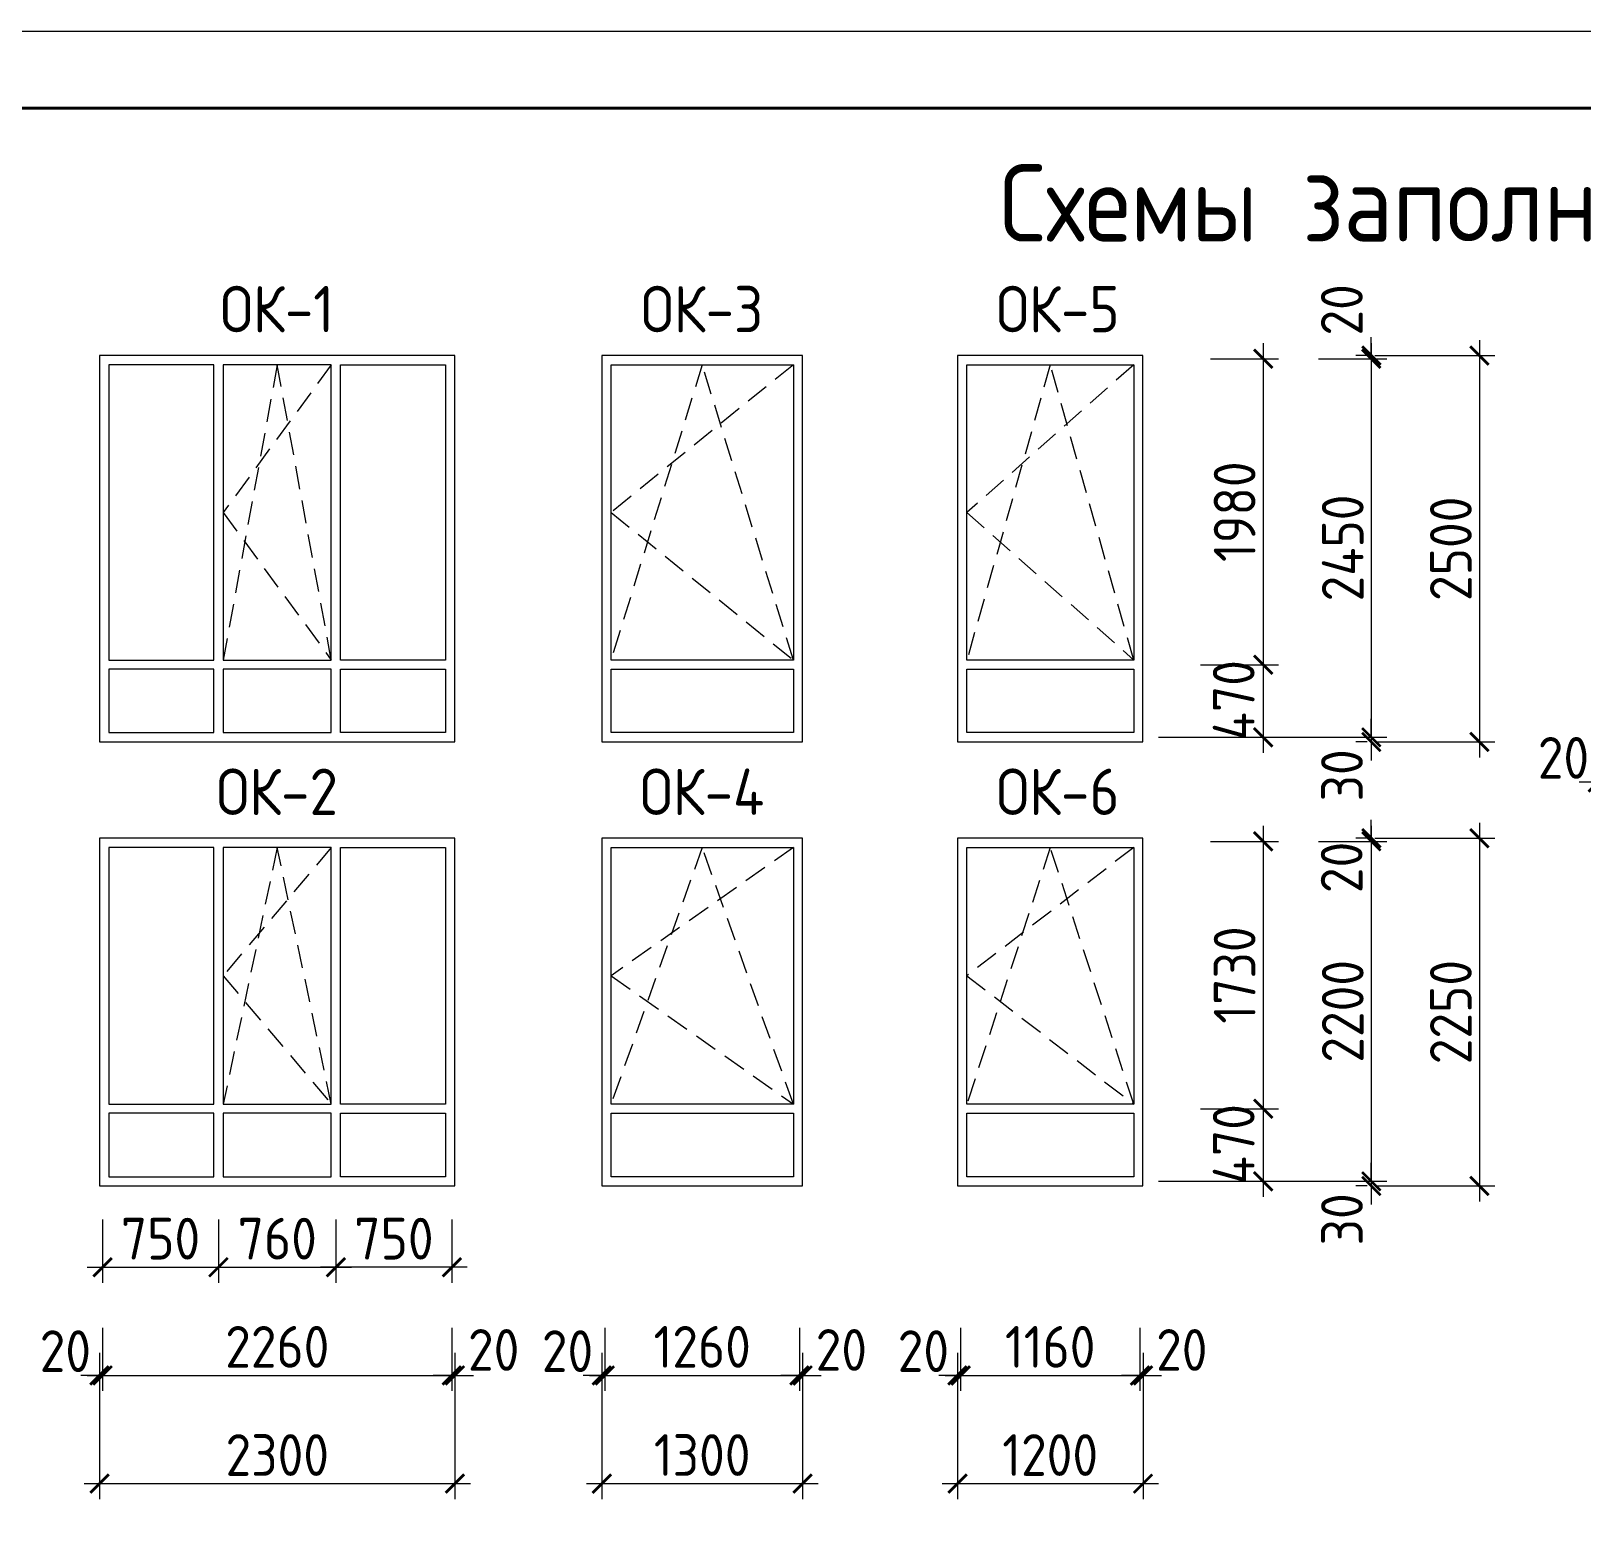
# Model space of a CAD drawing. Header units: millimetres. Extents: x 854812 to 1164625, y 589925 to 823301.
# Drawn here: x 1094238 to 1104279, y 672250 to 681826 of the extents above; entities that cross this region are included whole.
import ezdxf
from ezdxf.enums import TextEntityAlignment as Align

# ---------------------------------------------------------------- set-up
doc = ezdxf.new("R2010")
doc.units = ezdxf.units.MM
doc.linetypes.add('НЕВИДИМАЯX2', pattern=[0.75, 0.5, -0.25])
doc.layers.get('Defpoints').update_dxf_attribs({"color": 40})
for name, color, linetype, lineweight in [('Text', 7, 'Continuous', 15), ('АР_Марка_двери', 13, 'Continuous', 9), ('окна', 132, 'Continuous', 18), ('размеры', 215, 'Continuous', 13), ('УКАЗАТЕЛЬ', 6, 'Continuous', 13)]:
    doc.layers.add(name, color=color, linetype=linetype, lineweight=lineweight)
doc.styles.add('GOST 2.304', font='isocpeur.ttf', dxfattribs={"width": 0.9})
doc.styles.get("Standard").update_dxf_attribs({"font": 'arial.ttf'})
doc.styles.add('Оксана', font='arial.ttf')
doc.dimstyles.new('1', dxfattribs={"dimscale": 100, "dimtxt": 2.7, "dimasz": 1.2, "dimexe": 1, "dimexo": 1, "dimgap": 0.5, "dimtad": 1, "dimdec": 0, "dimzin": 0, "dimdsep": 46, "dimtxsty": 'GOST 2.304', "dimblk": 'ARCHTICK', "dimcen": 0.09, "dimdle": 1, "dimclrd": 256, "dimclre": 256, "dimclrt": 7, "dimadec": 0, "dimazin": 0, "dimtfac": 1, "dimtdec": 0, "dimtmove": 1, "dimatfit": 3, "dimldrblk": 'ARCHTICK', "dimfxl": 100, "dimtolj": 1, "dimtzin": 0, "dimlwd": 5, "dimlwe": 5, "dimarcsym": 1})

# ---------------------------------------------------------------- blocks, each defined once
blk = doc.blocks.new('*U8')
at = {"color": 7, "linetype": 'Continuous', "lineweight": 0}
blk.add_lwpolyline([(-420, 297), (0, 297), (0, 0), (-420, 0)], close=True, dxfattribs=at)
at = {"color": 7, "linetype": 'Continuous', "lineweight": 40}
blk.add_lwpolyline([(-400, 292), (-5, 292), (-5, 5), (-400, 5)], close=True, dxfattribs=at)
at = {"color": 7, "style": 'Оксана', "flags": 8}
for tag, height, p in [('НАИМЕНОВАНИЕ_ОБЪЕКТА_СТРОИТЕЛЬСТВА', 2.71, (-64.88, 42.01)), ('НАИМЕНОВАНИЕ_ЧЕРТЕЖА', 2.86, (-88.9, 11.79))]:
    blk.add_attdef(tag, text='', height=height, dxfattribs=at).set_placement(p, align=Align.MIDDLE_CENTER)
at = {"color": 7, "linetype": 'Continuous', "lineweight": 20, "style": 'Оксана', "flags": 8}
blk.add_attdef('ИНВ.№ПОДЛ.', text='', height=2.5, rotation=90, dxfattribs=at).set_placement((-403.5, 17.5), align=Align.MIDDLE_CENTER)
for tag, height, p in [('НАИМЕНОВАНИЕ_СООРУЖЕНИЯ', 3.57, (-91.21, 26.62)), ('ОРГАНИЗАЦИЯ/ЛИЦЕНЗИЯ', 2.29, (-29.74, 11.97))]:
    blk.add_attdef(tag, text='', height=height, dxfattribs=at).set_placement(p, align=Align.MIDDLE_CENTER)
at = {"color": 7, "linetype": 'Continuous', "lineweight": 20, "flags": 8}
for tag, p in [('---------------------------------------------------', (-210, 5)), ('--------------------------------------------------', (-210, -2))]:
    blk.add_attdef(tag, text='', height=0.143, dxfattribs=at).set_placement(p, align=Align.TOP_LEFT)
at = {"layer": 'Text', "color": 7, "linetype": 'Continuous', "lineweight": 20, "style": 'GOST 2.304', "width": 0.9, "flags": 8}
blk.add_attdef('ОБОЗНАЧЕНИЕ_ДОКУМЕНТА', text='', height=4.29, dxfattribs=at).set_placement((-65.21, 54.98), align=Align.MIDDLE_CENTER)
at = {"layer": 'Text', "color": 7, "style": 'GOST 2.304', "width": 0.9, "flags": 8}
for tag, p in [('СТАДИЯ', (-47.5, 25)), ('ЛИСТ', (-32.5, 25)), ('ЛИСТОВ', (-15, 25))]:
    blk.add_attdef(tag, text='', height=2.86, dxfattribs=at).set_placement(p, align=Align.MIDDLE_CENTER)
blk = doc.blocks.new('_ArchTick')
at = {"color": 0, "linetype": 'ByBlock', "const_width": 0.15}
blk.add_lwpolyline([(-0.5, -0.5), (0.5, 0.5)], dxfattribs=at)
blk = doc.blocks.new('*D927')
at = {"layer": 'Defpoints', "color": 0, "ltscale": 0.1}
for p in [(1094701, 673535), (1096962, 673535), (1096962, 673127)]:
    blk.add_point(p, dxfattribs=at)
at = {"layer": 'размеры', "lineweight": 5, "ltscale": 0.1}
for p, q in [((1094701, 673435), (1094701, 673027)), ((1096962, 673435), (1096962, 673027)), ((1094601, 673127), (1097062, 673127))]:
    blk.add_line(p, q, dxfattribs=at)
at = {"layer": 'размеры', "lineweight": 5, "ltscale": 0.1, "xscale": 120, "yscale": 120, "zscale": 120, "rotation": 180}
blk.add_blockref('_ArchTick', (1094701, 673127), dxfattribs=at)
at = {"layer": 'размеры', "lineweight": 5, "ltscale": 0.1, "xscale": 120, "yscale": 120, "zscale": 120}
blk.add_blockref('_ArchTick', (1096962, 673127), dxfattribs=at)
at = {"layer": 'размеры', "color": 7, "ltscale": 0.1, "insert": (1095832, 673312), "char_height": 270, "attachment_point": 5, "style": 'GOST 2.304'}
blk.add_mtext('\\A1;2260', dxfattribs=at)
blk = doc.blocks.new('*D928')
at = {"layer": 'Defpoints', "color": 0, "ltscale": 0.1}
for p in [(1094681, 673341), (1096982, 673341), (1096982, 672427)]:
    blk.add_point(p, dxfattribs=at)
at = {"layer": 'размеры', "lineweight": 5, "ltscale": 0.1}
for p, q in [((1094681, 673241), (1094681, 672327)), ((1096982, 673241), (1096982, 672327)), ((1094581, 672427), (1097082, 672427))]:
    blk.add_line(p, q, dxfattribs=at)
at = {"layer": 'размеры', "lineweight": 5, "ltscale": 0.1, "xscale": 120, "yscale": 120, "zscale": 120, "rotation": 180}
blk.add_blockref('_ArchTick', (1094681, 672427), dxfattribs=at)
at = {"layer": 'размеры', "lineweight": 5, "ltscale": 0.1, "xscale": 120, "yscale": 120, "zscale": 120}
blk.add_blockref('_ArchTick', (1096982, 672427), dxfattribs=at)
at = {"layer": 'размеры', "color": 7, "ltscale": 0.1, "insert": (1095832, 672612), "char_height": 270, "attachment_point": 5, "style": 'GOST 2.304'}
blk.add_mtext('\\A1;2300', dxfattribs=at)
blk = doc.blocks.new('*D929')
at = {"layer": 'Defpoints', "color": 0, "ltscale": 0.1}
for p in [(1094681, 673373), (1094701, 673373), (1094701, 673127)]:
    blk.add_point(p, dxfattribs=at)
at = {"layer": 'размеры', "lineweight": 5, "ltscale": 0.1}
for p, q in [((1094681, 673273), (1094681, 673027)), ((1094701, 673273), (1094701, 673027)), ((1094681, 673127), (1094561, 673127)), ((1094681, 673127), (1094701, 673127)), ((1094701, 673127), (1094821, 673127))]:
    blk.add_line(p, q, dxfattribs=at)
at = {"layer": 'размеры', "lineweight": 5, "ltscale": 0.1, "xscale": 120, "yscale": 120, "zscale": 120}
blk.add_blockref('_ArchTick', (1094681, 673127), dxfattribs=at)
at = {"layer": 'размеры', "lineweight": 5, "ltscale": 0.1, "xscale": 120, "yscale": 120, "zscale": 120, "rotation": 180}
blk.add_blockref('_ArchTick', (1094701, 673127), dxfattribs=at)
at = {"layer": 'размеры', "color": 7, "ltscale": 0.1, "insert": (1094460, 673284), "char_height": 270, "attachment_point": 5, "style": 'GOST 2.304'}
blk.add_mtext('\\A1;20', dxfattribs=at)
blk = doc.blocks.new('*D930')
at = {"layer": 'Defpoints', "color": 0, "ltscale": 0.1}
for p in [(1096962, 673373), (1096982, 673373), (1096962, 673127)]:
    blk.add_point(p, dxfattribs=at)
at = {"layer": 'размеры', "lineweight": 5, "ltscale": 0.1}
for p, q in [((1096962, 673273), (1096962, 673027)), ((1096982, 673273), (1096982, 673027)), ((1096962, 673127), (1096842, 673127)), ((1096982, 673127), (1096962, 673127)), ((1096982, 673127), (1097102, 673127))]:
    blk.add_line(p, q, dxfattribs=at)
at = {"layer": 'размеры', "lineweight": 5, "ltscale": 0.1, "xscale": 120, "yscale": 120, "zscale": 120}
blk.add_blockref('_ArchTick', (1096962, 673127), dxfattribs=at)
at = {"layer": 'размеры', "lineweight": 5, "ltscale": 0.1, "xscale": 120, "yscale": 120, "zscale": 120, "rotation": 180}
blk.add_blockref('_ArchTick', (1096982, 673127), dxfattribs=at)
at = {"layer": 'размеры', "color": 7, "ltscale": 0.1, "insert": (1097233, 673292), "char_height": 270, "attachment_point": 5, "style": 'GOST 2.304'}
blk.add_mtext('\\A1;20', dxfattribs=at)
blk = doc.blocks.new('*D931')
at = {"layer": 'Defpoints', "color": 0, "ltscale": 0.1}
for p in [(1094701, 674235), (1095451, 674235), (1095451, 673827)]:
    blk.add_point(p, dxfattribs=at)
at = {"layer": 'размеры', "lineweight": 5, "ltscale": 0.1}
for p, q in [((1094701, 674135), (1094701, 673727)), ((1095451, 674135), (1095451, 673727)), ((1094601, 673827), (1095551, 673827))]:
    blk.add_line(p, q, dxfattribs=at)
at = {"layer": 'размеры', "lineweight": 5, "ltscale": 0.1, "xscale": 120, "yscale": 120, "zscale": 120, "rotation": 180}
blk.add_blockref('_ArchTick', (1094701, 673827), dxfattribs=at)
at = {"layer": 'размеры', "lineweight": 5, "ltscale": 0.1, "xscale": 120, "yscale": 120, "zscale": 120}
blk.add_blockref('_ArchTick', (1095451, 673827), dxfattribs=at)
at = {"layer": 'размеры', "color": 7, "ltscale": 0.1, "insert": (1095076, 674012), "char_height": 270, "attachment_point": 5, "style": 'GOST 2.304'}
blk.add_mtext('\\A1;750', dxfattribs=at)
blk = doc.blocks.new('*D932')
at = {"layer": 'Defpoints', "color": 0, "ltscale": 0.1}
for p in [(1095451, 674235), (1096212, 674235), (1096212, 673827)]:
    blk.add_point(p, dxfattribs=at)
at = {"layer": 'размеры', "lineweight": 5, "ltscale": 0.1}
for p, q in [((1095451, 674135), (1095451, 673727)), ((1096212, 674135), (1096212, 673727)), ((1095351, 673827), (1096312, 673827))]:
    blk.add_line(p, q, dxfattribs=at)
at = {"layer": 'размеры', "lineweight": 5, "ltscale": 0.1, "xscale": 120, "yscale": 120, "zscale": 120, "rotation": 180}
blk.add_blockref('_ArchTick', (1095451, 673827), dxfattribs=at)
at = {"layer": 'размеры', "lineweight": 5, "ltscale": 0.1, "xscale": 120, "yscale": 120, "zscale": 120}
blk.add_blockref('_ArchTick', (1096212, 673827), dxfattribs=at)
at = {"layer": 'размеры', "color": 7, "ltscale": 0.1, "insert": (1095832, 674012), "char_height": 270, "attachment_point": 5, "style": 'GOST 2.304'}
blk.add_mtext('\\A1;760', dxfattribs=at)
blk = doc.blocks.new('*D933')
at = {"layer": 'Defpoints', "color": 0, "ltscale": 0.1}
for p in [(1096212, 674235), (1096962, 674235), (1096212, 673827)]:
    blk.add_point(p, dxfattribs=at)
at = {"layer": 'размеры', "lineweight": 5, "ltscale": 0.1}
for p, q in [((1096212, 674135), (1096212, 673727)), ((1096962, 674135), (1096962, 673727)), ((1097062, 673827), (1096112, 673827))]:
    blk.add_line(p, q, dxfattribs=at)
at = {"layer": 'размеры', "lineweight": 5, "ltscale": 0.1, "xscale": 120, "yscale": 120, "zscale": 120, "rotation": 180}
blk.add_blockref('_ArchTick', (1096212, 673827), dxfattribs=at)
at = {"layer": 'размеры', "lineweight": 5, "ltscale": 0.1, "xscale": 120, "yscale": 120, "zscale": 120}
blk.add_blockref('_ArchTick', (1096962, 673827), dxfattribs=at)
at = {"layer": 'размеры', "color": 7, "ltscale": 0.1, "insert": (1096587, 674012), "char_height": 270, "attachment_point": 5, "style": 'GOST 2.304'}
blk.add_mtext('\\A1;750', dxfattribs=at)
blk = doc.blocks.new('*D934')
at = {"layer": 'Defpoints', "color": 0, "ltscale": 0.1}
for p in [(1097953, 673535), (1099213, 673535), (1099213, 673127)]:
    blk.add_point(p, dxfattribs=at)
at = {"layer": 'размеры', "lineweight": 5, "ltscale": 0.1}
for p, q in [((1097953, 673435), (1097953, 673027)), ((1099213, 673435), (1099213, 673027)), ((1097853, 673127), (1099313, 673127))]:
    blk.add_line(p, q, dxfattribs=at)
at = {"layer": 'размеры', "lineweight": 5, "ltscale": 0.1, "xscale": 120, "yscale": 120, "zscale": 120, "rotation": 180}
blk.add_blockref('_ArchTick', (1097953, 673127), dxfattribs=at)
at = {"layer": 'размеры', "lineweight": 5, "ltscale": 0.1, "xscale": 120, "yscale": 120, "zscale": 120}
blk.add_blockref('_ArchTick', (1099213, 673127), dxfattribs=at)
at = {"layer": 'размеры', "color": 7, "ltscale": 0.1, "insert": (1098583, 673312), "char_height": 270, "attachment_point": 5, "style": 'GOST 2.304'}
blk.add_mtext('\\A1;1260', dxfattribs=at)
blk = doc.blocks.new('*D935')
at = {"layer": 'Defpoints', "color": 0, "ltscale": 0.1}
for p in [(1097933, 673341), (1099233, 673341), (1099233, 672427)]:
    blk.add_point(p, dxfattribs=at)
at = {"layer": 'размеры', "lineweight": 5, "ltscale": 0.1}
for p, q in [((1097933, 673241), (1097933, 672327)), ((1099233, 673241), (1099233, 672327)), ((1097833, 672427), (1099333, 672427))]:
    blk.add_line(p, q, dxfattribs=at)
at = {"layer": 'размеры', "lineweight": 5, "ltscale": 0.1, "xscale": 120, "yscale": 120, "zscale": 120, "rotation": 180}
blk.add_blockref('_ArchTick', (1097933, 672427), dxfattribs=at)
at = {"layer": 'размеры', "lineweight": 5, "ltscale": 0.1, "xscale": 120, "yscale": 120, "zscale": 120}
blk.add_blockref('_ArchTick', (1099233, 672427), dxfattribs=at)
at = {"layer": 'размеры', "color": 7, "ltscale": 0.1, "insert": (1098583, 672612), "char_height": 270, "attachment_point": 5, "style": 'GOST 2.304'}
blk.add_mtext('\\A1;1300', dxfattribs=at)
blk = doc.blocks.new('*D936')
at = {"layer": 'Defpoints', "color": 0, "ltscale": 0.1}
for p in [(1097933, 673373), (1097953, 673373), (1097953, 673127)]:
    blk.add_point(p, dxfattribs=at)
at = {"layer": 'размеры', "lineweight": 5, "ltscale": 0.1}
for p, q in [((1097933, 673273), (1097933, 673027)), ((1097953, 673273), (1097953, 673027)), ((1097933, 673127), (1097813, 673127)), ((1097933, 673127), (1097953, 673127)), ((1097953, 673127), (1098073, 673127))]:
    blk.add_line(p, q, dxfattribs=at)
at = {"layer": 'размеры', "lineweight": 5, "ltscale": 0.1, "xscale": 120, "yscale": 120, "zscale": 120}
blk.add_blockref('_ArchTick', (1097933, 673127), dxfattribs=at)
at = {"layer": 'размеры', "lineweight": 5, "ltscale": 0.1, "xscale": 120, "yscale": 120, "zscale": 120, "rotation": 180}
blk.add_blockref('_ArchTick', (1097953, 673127), dxfattribs=at)
at = {"layer": 'размеры', "color": 7, "ltscale": 0.1, "insert": (1097711, 673284), "char_height": 270, "attachment_point": 5, "style": 'GOST 2.304'}
blk.add_mtext('\\A1;20', dxfattribs=at)
blk = doc.blocks.new('*D937')
at = {"layer": 'Defpoints', "color": 0, "ltscale": 0.1}
for p in [(1099213, 673373), (1099233, 673373), (1099213, 673127)]:
    blk.add_point(p, dxfattribs=at)
at = {"layer": 'размеры', "lineweight": 5, "ltscale": 0.1}
for p, q in [((1099213, 673273), (1099213, 673027)), ((1099233, 673273), (1099233, 673027)), ((1099213, 673127), (1099093, 673127)), ((1099233, 673127), (1099213, 673127)), ((1099233, 673127), (1099353, 673127))]:
    blk.add_line(p, q, dxfattribs=at)
at = {"layer": 'размеры', "lineweight": 5, "ltscale": 0.1, "xscale": 120, "yscale": 120, "zscale": 120}
blk.add_blockref('_ArchTick', (1099213, 673127), dxfattribs=at)
at = {"layer": 'размеры', "lineweight": 5, "ltscale": 0.1, "xscale": 120, "yscale": 120, "zscale": 120, "rotation": 180}
blk.add_blockref('_ArchTick', (1099233, 673127), dxfattribs=at)
at = {"layer": 'размеры', "color": 7, "ltscale": 0.1, "insert": (1099484, 673292), "char_height": 270, "attachment_point": 5, "style": 'GOST 2.304'}
blk.add_mtext('\\A1;20', dxfattribs=at)
blk = doc.blocks.new('*D938')
at = {"layer": 'Defpoints', "color": 0, "ltscale": 0.1}
for p in [(1102474, 679706), (1102137, 677256), (1102915, 677256)]:
    blk.add_point(p, dxfattribs=at)
at = {"layer": 'размеры', "lineweight": 5, "ltscale": 0.1}
for p, q in [((1102915, 679806), (1102915, 677156)), ((1102574, 679706), (1103015, 679706)), ((1102237, 677256), (1103015, 677256))]:
    blk.add_line(p, q, dxfattribs=at)
at = {"layer": 'размеры', "lineweight": 5, "ltscale": 0.1, "xscale": 120, "yscale": 120, "zscale": 120}
for p, rotation in [((1102915, 679706), 90), ((1102915, 677256), 270)]:
    blk.add_blockref('_ArchTick', p, dxfattribs=dict(at, rotation=rotation))
at = {"layer": 'размеры', "color": 7, "ltscale": 0.1, "insert": (1102730, 678481), "char_height": 270, "attachment_point": 5, "rotation": 90, "style": 'GOST 2.304'}
blk.add_mtext('\\A1;2450', dxfattribs=at)
blk = doc.blocks.new('*D939')
at = {"layer": 'Defpoints', "color": 0, "ltscale": 0.1}
for p in [(1102837, 679726), (1102837, 677226), (1103615, 677226)]:
    blk.add_point(p, dxfattribs=at)
at = {"layer": 'размеры', "lineweight": 5, "ltscale": 0.1}
for p, q in [((1103615, 679826), (1103615, 677126)), ((1102937, 679726), (1103715, 679726)), ((1102937, 677226), (1103715, 677226))]:
    blk.add_line(p, q, dxfattribs=at)
at = {"layer": 'размеры', "lineweight": 5, "ltscale": 0.1, "xscale": 120, "yscale": 120, "zscale": 120}
for p, rotation in [((1103615, 679726), 90), ((1103615, 677226), 270)]:
    blk.add_blockref('_ArchTick', p, dxfattribs=dict(at, rotation=rotation))
at = {"layer": 'размеры', "color": 7, "ltscale": 0.1, "insert": (1103430, 678476), "char_height": 270, "attachment_point": 5, "rotation": 90, "style": 'GOST 2.304'}
blk.add_mtext('\\A1;2500', dxfattribs=at)
blk = doc.blocks.new('*D940')
at = {"layer": 'Defpoints', "color": 0, "ltscale": 0.1}
for p in [(1100256, 673535), (1101417, 673535), (1101417, 673127)]:
    blk.add_point(p, dxfattribs=at)
at = {"layer": 'размеры', "lineweight": 5, "ltscale": 0.1}
for p, q in [((1100256, 673435), (1100256, 673027)), ((1101417, 673435), (1101417, 673027)), ((1100156, 673127), (1101517, 673127))]:
    blk.add_line(p, q, dxfattribs=at)
at = {"layer": 'размеры', "lineweight": 5, "ltscale": 0.1, "xscale": 120, "yscale": 120, "zscale": 120, "rotation": 180}
blk.add_blockref('_ArchTick', (1100256, 673127), dxfattribs=at)
at = {"layer": 'размеры', "lineweight": 5, "ltscale": 0.1, "xscale": 120, "yscale": 120, "zscale": 120}
blk.add_blockref('_ArchTick', (1101417, 673127), dxfattribs=at)
at = {"layer": 'размеры', "color": 7, "ltscale": 0.1, "insert": (1100836, 673312), "char_height": 270, "attachment_point": 5, "style": 'GOST 2.304'}
blk.add_mtext('\\A1;1160', dxfattribs=at)
blk = doc.blocks.new('*D941')
at = {"layer": 'Defpoints', "color": 0, "ltscale": 0.1}
for p in [(1100236, 673341), (1101437, 673341), (1101437, 672427)]:
    blk.add_point(p, dxfattribs=at)
at = {"layer": 'размеры', "lineweight": 5, "ltscale": 0.1}
for p, q in [((1100236, 673241), (1100236, 672327)), ((1101437, 673241), (1101437, 672327)), ((1100136, 672427), (1101537, 672427))]:
    blk.add_line(p, q, dxfattribs=at)
at = {"layer": 'размеры', "lineweight": 5, "ltscale": 0.1, "xscale": 120, "yscale": 120, "zscale": 120, "rotation": 180}
blk.add_blockref('_ArchTick', (1100236, 672427), dxfattribs=at)
at = {"layer": 'размеры', "lineweight": 5, "ltscale": 0.1, "xscale": 120, "yscale": 120, "zscale": 120}
blk.add_blockref('_ArchTick', (1101437, 672427), dxfattribs=at)
at = {"layer": 'размеры', "color": 7, "ltscale": 0.1, "insert": (1100836, 672612), "char_height": 270, "attachment_point": 5, "style": 'GOST 2.304'}
blk.add_mtext('\\A1;1200', dxfattribs=at)
blk = doc.blocks.new('*D942')
at = {"layer": 'Defpoints', "color": 0, "ltscale": 0.1}
for p in [(1100236, 673373), (1100256, 673373), (1100256, 673127)]:
    blk.add_point(p, dxfattribs=at)
at = {"layer": 'размеры', "lineweight": 5, "ltscale": 0.1}
for p, q in [((1100236, 673273), (1100236, 673027)), ((1100256, 673273), (1100256, 673027)), ((1100236, 673127), (1100116, 673127)), ((1100236, 673127), (1100256, 673127)), ((1100256, 673127), (1100376, 673127))]:
    blk.add_line(p, q, dxfattribs=at)
at = {"layer": 'размеры', "lineweight": 5, "ltscale": 0.1, "xscale": 120, "yscale": 120, "zscale": 120}
blk.add_blockref('_ArchTick', (1100236, 673127), dxfattribs=at)
at = {"layer": 'размеры', "lineweight": 5, "ltscale": 0.1, "xscale": 120, "yscale": 120, "zscale": 120, "rotation": 180}
blk.add_blockref('_ArchTick', (1100256, 673127), dxfattribs=at)
at = {"layer": 'размеры', "color": 7, "ltscale": 0.1, "insert": (1100015, 673284), "char_height": 270, "attachment_point": 5, "style": 'GOST 2.304'}
blk.add_mtext('\\A1;20', dxfattribs=at)
blk = doc.blocks.new('*D943')
at = {"layer": 'Defpoints', "color": 0, "ltscale": 0.1}
for p in [(1101417, 673373), (1101437, 673373), (1101417, 673127)]:
    blk.add_point(p, dxfattribs=at)
at = {"layer": 'размеры', "lineweight": 5, "ltscale": 0.1}
for p, q in [((1101417, 673273), (1101417, 673027)), ((1101437, 673273), (1101437, 673027)), ((1101417, 673127), (1101297, 673127)), ((1101437, 673127), (1101417, 673127)), ((1101437, 673127), (1101557, 673127))]:
    blk.add_line(p, q, dxfattribs=at)
at = {"layer": 'размеры', "lineweight": 5, "ltscale": 0.1, "xscale": 120, "yscale": 120, "zscale": 120}
blk.add_blockref('_ArchTick', (1101417, 673127), dxfattribs=at)
at = {"layer": 'размеры', "lineweight": 5, "ltscale": 0.1, "xscale": 120, "yscale": 120, "zscale": 120, "rotation": 180}
blk.add_blockref('_ArchTick', (1101437, 673127), dxfattribs=at)
at = {"layer": 'размеры', "color": 7, "ltscale": 0.1, "insert": (1101688, 673292), "char_height": 270, "attachment_point": 5, "style": 'GOST 2.304'}
blk.add_mtext('\\A1;20', dxfattribs=at)
blk = doc.blocks.new('*D944')
at = {"layer": 'Defpoints', "color": 0, "ltscale": 0.1}
for p in [(1102860, 679706), (1102915, 679726), (1102988, 679726)]:
    blk.add_point(p, dxfattribs=at)
at = {"layer": 'размеры', "lineweight": 5, "ltscale": 0.1}
for p, q in [((1102915, 679726), (1102915, 679846)), ((1102888, 679726), (1102815, 679726)), ((1102915, 679706), (1102915, 679726)), ((1102915, 679706), (1102915, 679586)), ((1102960, 679706), (1103015, 679706))]:
    blk.add_line(p, q, dxfattribs=at)
at = {"layer": 'размеры', "lineweight": 5, "ltscale": 0.1, "xscale": 120, "yscale": 120, "zscale": 120}
for p, rotation in [((1102915, 679726), 270), ((1102915, 679706), 90)]:
    blk.add_blockref('_ArchTick', p, dxfattribs=dict(at, rotation=rotation))
at = {"layer": 'размеры', "color": 7, "ltscale": 0.1, "insert": (1102724, 680022), "char_height": 270, "attachment_point": 5, "rotation": 90, "style": 'GOST 2.304'}
blk.add_mtext('\\A1;20', dxfattribs=at)
blk = doc.blocks.new('*D945')
at = {"layer": 'Defpoints', "color": 0, "ltscale": 0.1}
for p in [(1102860, 677256), (1102915, 677226), (1102989, 677226)]:
    blk.add_point(p, dxfattribs=at)
at = {"layer": 'размеры', "lineweight": 5, "ltscale": 0.1}
for p, q in [((1102915, 677256), (1102915, 677376)), ((1102889, 677226), (1102815, 677226)), ((1102915, 677256), (1102915, 677226)), ((1102915, 677226), (1102915, 677106)), ((1102960, 677256), (1103015, 677256))]:
    blk.add_line(p, q, dxfattribs=at)
at = {"layer": 'размеры', "lineweight": 5, "ltscale": 0.1, "xscale": 120, "yscale": 120, "zscale": 120}
for p, rotation in [((1102915, 677256), 270), ((1102915, 677226), 90)]:
    blk.add_blockref('_ArchTick', p, dxfattribs=dict(at, rotation=rotation))
at = {"layer": 'размеры', "color": 7, "ltscale": 0.1, "insert": (1102725, 677010), "char_height": 270, "attachment_point": 5, "rotation": 90, "style": 'GOST 2.304'}
blk.add_mtext('\\A1;30', dxfattribs=at)
blk = doc.blocks.new('*D946')
at = {"layer": 'Defpoints', "color": 0, "ltscale": 0.1}
for p in [(1101774, 679706), (1101709, 677726), (1102215, 677726)]:
    blk.add_point(p, dxfattribs=at)
at = {"layer": 'размеры', "lineweight": 5, "ltscale": 0.1}
for p, q in [((1102215, 679806), (1102215, 677626)), ((1101874, 679706), (1102315, 679706)), ((1101809, 677726), (1102315, 677726))]:
    blk.add_line(p, q, dxfattribs=at)
at = {"layer": 'размеры', "lineweight": 5, "ltscale": 0.1, "xscale": 120, "yscale": 120, "zscale": 120}
for p, rotation in [((1102215, 679706), 90), ((1102215, 677726), 270)]:
    blk.add_blockref('_ArchTick', p, dxfattribs=dict(at, rotation=rotation))
at = {"layer": 'размеры', "color": 7, "ltscale": 0.1, "insert": (1102030, 678716), "char_height": 270, "attachment_point": 5, "rotation": 90, "style": 'GOST 2.304'}
blk.add_mtext('\\A1;1980', dxfattribs=at)
blk = doc.blocks.new('*D947')
at = {"layer": 'Defpoints', "color": 0, "ltscale": 0.1}
for p in [(1101774, 677726), (1101437, 677256), (1102215, 677256)]:
    blk.add_point(p, dxfattribs=at)
at = {"layer": 'размеры', "lineweight": 5, "ltscale": 0.1}
for p, q in [((1102215, 677826), (1102215, 677156)), ((1101874, 677726), (1102315, 677726)), ((1101537, 677256), (1102315, 677256))]:
    blk.add_line(p, q, dxfattribs=at)
at = {"layer": 'размеры', "lineweight": 5, "ltscale": 0.1, "xscale": 120, "yscale": 120, "zscale": 120}
for p, rotation in [((1102215, 677726), 90), ((1102215, 677256), 270)]:
    blk.add_blockref('_ArchTick', p, dxfattribs=dict(at, rotation=rotation))
at = {"layer": 'размеры', "color": 7, "ltscale": 0.1, "insert": (1102024, 677496), "char_height": 270, "attachment_point": 5, "rotation": 90, "style": 'GOST 2.304'}
blk.add_mtext('\\A1;470', dxfattribs=at)
blk = doc.blocks.new('*D948')
at = {"layer": 'Defpoints', "color": 0, "ltscale": 0.1}
for p in [(1102474, 676583), (1102137, 674383), (1102915, 674383)]:
    blk.add_point(p, dxfattribs=at)
at = {"layer": 'размеры', "lineweight": 5, "ltscale": 0.1}
for p, q in [((1102915, 676683), (1102915, 674283)), ((1102574, 676583), (1103015, 676583)), ((1102237, 674383), (1103015, 674383))]:
    blk.add_line(p, q, dxfattribs=at)
at = {"layer": 'размеры', "lineweight": 5, "ltscale": 0.1, "xscale": 120, "yscale": 120, "zscale": 120}
for p, rotation in [((1102915, 676583), 90), ((1102915, 674383), 270)]:
    blk.add_blockref('_ArchTick', p, dxfattribs=dict(at, rotation=rotation))
at = {"layer": 'размеры', "color": 7, "ltscale": 0.1, "insert": (1102730, 675483), "char_height": 270, "attachment_point": 5, "rotation": 90, "style": 'GOST 2.304'}
blk.add_mtext('\\A1;2200', dxfattribs=at)
blk = doc.blocks.new('*D949')
at = {"layer": 'Defpoints', "color": 0, "ltscale": 0.1}
for p in [(1102837, 676603), (1102837, 674353), (1103615, 674353)]:
    blk.add_point(p, dxfattribs=at)
at = {"layer": 'размеры', "lineweight": 5, "ltscale": 0.1}
for p, q in [((1103615, 676703), (1103615, 674253)), ((1102937, 676603), (1103715, 676603)), ((1102937, 674353), (1103715, 674353))]:
    blk.add_line(p, q, dxfattribs=at)
at = {"layer": 'размеры', "lineweight": 5, "ltscale": 0.1, "xscale": 120, "yscale": 120, "zscale": 120}
for p, rotation in [((1103615, 676603), 90), ((1103615, 674353), 270)]:
    blk.add_blockref('_ArchTick', p, dxfattribs=dict(at, rotation=rotation))
at = {"layer": 'размеры', "color": 7, "ltscale": 0.1, "insert": (1103430, 675478), "char_height": 270, "attachment_point": 5, "rotation": 90, "style": 'GOST 2.304'}
blk.add_mtext('\\A1;2250', dxfattribs=at)
blk = doc.blocks.new('*D950')
at = {"layer": 'Defpoints', "color": 0, "ltscale": 0.1}
for p in [(1102860, 676583), (1102915, 676603), (1102988, 676603)]:
    blk.add_point(p, dxfattribs=at)
at = {"layer": 'размеры', "lineweight": 5, "ltscale": 0.1}
for p, q in [((1102915, 676603), (1102915, 676723)), ((1102888, 676603), (1102815, 676603)), ((1102915, 676583), (1102915, 676603)), ((1102915, 676583), (1102915, 676463)), ((1102960, 676583), (1103015, 676583))]:
    blk.add_line(p, q, dxfattribs=at)
at = {"layer": 'размеры', "lineweight": 5, "ltscale": 0.1, "xscale": 120, "yscale": 120, "zscale": 120}
for p, rotation in [((1102915, 676603), 270), ((1102915, 676583), 90)]:
    blk.add_blockref('_ArchTick', p, dxfattribs=dict(at, rotation=rotation))
at = {"layer": 'размеры', "color": 7, "ltscale": 0.1, "insert": (1102723, 676414), "char_height": 270, "attachment_point": 5, "rotation": 90, "style": 'GOST 2.304'}
blk.add_mtext('\\A1;20', dxfattribs=at)
blk = doc.blocks.new('*D951')
at = {"layer": 'Defpoints', "color": 0, "ltscale": 0.1}
for p in [(1102860, 674383), (1102915, 674353), (1102989, 674353)]:
    blk.add_point(p, dxfattribs=at)
at = {"layer": 'размеры', "lineweight": 5, "ltscale": 0.1}
for p, q in [((1102915, 674383), (1102915, 674503)), ((1102915, 674383), (1102915, 674353)), ((1102960, 674383), (1103015, 674383)), ((1102889, 674353), (1102815, 674353)), ((1102915, 674353), (1102915, 674233))]:
    blk.add_line(p, q, dxfattribs=at)
at = {"layer": 'размеры', "lineweight": 5, "ltscale": 0.1, "xscale": 120, "yscale": 120, "zscale": 120}
for p, rotation in [((1102915, 674383), 270), ((1102915, 674353), 90)]:
    blk.add_blockref('_ArchTick', p, dxfattribs=dict(at, rotation=rotation))
at = {"layer": 'размеры', "color": 7, "ltscale": 0.1, "insert": (1102725, 674137), "char_height": 270, "attachment_point": 5, "rotation": 90, "style": 'GOST 2.304'}
blk.add_mtext('\\A1;30', dxfattribs=at)
blk = doc.blocks.new('*D952')
at = {"layer": 'Defpoints', "color": 0, "ltscale": 0.1}
for p in [(1101774, 676583), (1101709, 674853), (1102215, 674853)]:
    blk.add_point(p, dxfattribs=at)
at = {"layer": 'размеры', "lineweight": 5, "ltscale": 0.1}
for p, q in [((1102215, 676683), (1102215, 674753)), ((1101874, 676583), (1102315, 676583)), ((1101809, 674853), (1102315, 674853))]:
    blk.add_line(p, q, dxfattribs=at)
at = {"layer": 'размеры', "lineweight": 5, "ltscale": 0.1, "xscale": 120, "yscale": 120, "zscale": 120}
for p, rotation in [((1102215, 676583), 90), ((1102215, 674853), 270)]:
    blk.add_blockref('_ArchTick', p, dxfattribs=dict(at, rotation=rotation))
at = {"layer": 'размеры', "color": 7, "ltscale": 0.1, "insert": (1102030, 675718), "char_height": 270, "attachment_point": 5, "rotation": 90, "style": 'GOST 2.304'}
blk.add_mtext('\\A1;1730', dxfattribs=at)
blk = doc.blocks.new('*D953')
at = {"layer": 'Defpoints', "color": 0, "ltscale": 0.1}
for p in [(1101774, 674853), (1101437, 674383), (1102215, 674383)]:
    blk.add_point(p, dxfattribs=at)
at = {"layer": 'размеры', "lineweight": 5, "ltscale": 0.1}
for p, q in [((1102215, 674953), (1102215, 674283)), ((1101874, 674853), (1102315, 674853)), ((1101537, 674383), (1102315, 674383))]:
    blk.add_line(p, q, dxfattribs=at)
at = {"layer": 'размеры', "lineweight": 5, "ltscale": 0.1, "xscale": 120, "yscale": 120, "zscale": 120}
for p, rotation in [((1102215, 674853), 90), ((1102215, 674383), 270)]:
    blk.add_blockref('_ArchTick', p, dxfattribs=dict(at, rotation=rotation))
at = {"layer": 'размеры', "color": 7, "ltscale": 0.1, "insert": (1102024, 674623), "char_height": 270, "attachment_point": 5, "rotation": 90, "style": 'GOST 2.304'}
blk.add_mtext('\\A1;470', dxfattribs=at)
blk = doc.blocks.new('*D956')
at = {"layer": 'Defpoints', "color": 0, "ltscale": 0.1}
for p in [(1104381, 677212), (1104401, 677212), (1104401, 676965)]:
    blk.add_point(p, dxfattribs=at)
at = {"layer": 'размеры', "lineweight": 5, "ltscale": 0.1}
for p, q in [((1104381, 677112), (1104381, 676865)), ((1104401, 677112), (1104401, 676865)), ((1104381, 676965), (1104261, 676965)), ((1104381, 676965), (1104401, 676965)), ((1104401, 676965), (1104521, 676965))]:
    blk.add_line(p, q, dxfattribs=at)
at = {"layer": 'размеры', "lineweight": 5, "ltscale": 0.1, "xscale": 120, "yscale": 120, "zscale": 120}
blk.add_blockref('_ArchTick', (1104381, 676965), dxfattribs=at)
at = {"layer": 'размеры', "lineweight": 5, "ltscale": 0.1, "xscale": 120, "yscale": 120, "zscale": 120, "rotation": 180}
blk.add_blockref('_ArchTick', (1104401, 676965), dxfattribs=at)
at = {"layer": 'размеры', "color": 7, "ltscale": 0.1, "insert": (1104159, 677123), "char_height": 270, "attachment_point": 5, "style": 'GOST 2.304'}
blk.add_mtext('\\A1;20', dxfattribs=at)

msp = doc.modelspace()

# ---------------------------------------------------------------- linework, layer by layer
at = {"layer": 'окна', "color": 7, "ltscale": 0.1}
for points in [[(1094681.4, 677226.2), (1096981.7, 677226.2), (1096981.7, 679726.2), (1094681.4, 679726.2)], [(1097932.7, 677226.2), (1099233, 677226.2), (1099233, 679726.2), (1097932.7, 679726.2)], [(1100236.2, 677226.2), (1101436.5, 677226.2), (1101436.5, 679726.2), (1100236.2, 679726.2)], [(1095421.4, 677756.2), (1095421.4, 679666.2), (1094741.4, 679666.2), (1094741.4, 677756.2)], [(1096181.7, 677756.2), (1096181.7, 679666.2), (1095481.4, 679666.2), (1095481.4, 677756.2)], [(1096241.7, 677756.2), (1096241.7, 679666.2), (1096921.7, 679666.2), (1096921.7, 677756.2)], [(1094741.4, 677696.2), (1094741.4, 677286.2), (1095421.4, 677286.2), (1095421.4, 677696.2)], [(1095481.4, 677696.2), (1095481.4, 677286.2), (1096181.7, 677286.2), (1096181.7, 677696.2)], [(1096921.7, 677696.2), (1096921.7, 677286.2), (1096241.7, 677286.2), (1096241.7, 677696.2)]]:
    msp.add_lwpolyline(points, close=True, dxfattribs=at)
msp.add_lwpolyline([(1096181.7, 679666.2), (1095481.4, 679666.2)], dxfattribs=at)
at = {"layer": 'окна', "color": 7, "ltscale": 0.1, "elevation": 0}
for points in [[(1097992.9, 677756.2), (1097992.9, 679666.3), (1099173, 679666.2), (1099173, 677756.2)], [(1100296.5, 677756.2), (1100296.5, 679666.3), (1101376.5, 679666.2), (1101376.5, 677756.2)], [(1099173, 677696.2), (1099173, 677286.2), (1097992.9, 677286.3), (1097992.9, 677696.2)], [(1101376.5, 677696.2), (1101376.5, 677286.2), (1100296.5, 677286.3), (1100296.5, 677696.2)], [(1094681.4, 674353), (1096981.7, 674353), (1096981.7, 676603), (1094681.4, 676603)], [(1097932.7, 674353), (1099233, 674353), (1099233, 676603), (1097932.7, 676603)], [(1100236.2, 674353), (1101436.5, 674353), (1101436.5, 676603), (1100236.2, 676603)], [(1095421.4, 674883), (1095421.4, 676543), (1094741.4, 676543), (1094741.4, 674883)], [(1096181.7, 674883), (1096181.7, 676543), (1095481.4, 676543), (1095481.4, 674883)], [(1096241.7, 674883), (1096241.7, 676543), (1096921.7, 676543), (1096921.7, 674883)], [(1097992.9, 674883), (1097992.9, 676543), (1099173, 676543), (1099173, 674883)], [(1100296.5, 674883), (1100296.5, 676543), (1101376.5, 676543), (1101376.5, 674883)], [(1094741.4, 674823), (1094741.4, 674413), (1095421.4, 674413), (1095421.4, 674823)], [(1095481.4, 674823), (1095481.4, 674413), (1096181.7, 674413), (1096181.7, 674823)], [(1096921.7, 674823), (1096921.7, 674413), (1096241.7, 674413), (1096241.7, 674823)], [(1099173, 674823), (1099173, 674413), (1097992.9, 674413), (1097992.9, 674823)], [(1101376.5, 674823), (1101376.5, 674413), (1100296.5, 674413), (1100296.5, 674823)]]:
    msp.add_lwpolyline(points, close=True, dxfattribs=at)
msp.add_lwpolyline([(1095481.4, 674413), (1096181.7, 674413)], dxfattribs=at)
at = {"layer": 'УКАЗАТЕЛЬ', "linetype": 'НЕВИДИМАЯX2', "ltscale": 300}
for points in [[(1096181.7, 679666.2), (1095481.4, 678711.2), (1096181.7, 677756.2)], [(1096181.7, 677756.2), (1095831.6, 679666.2), (1095481.4, 677756.2)]]:
    msp.add_lwpolyline(points, dxfattribs=at)
at = {"layer": 'УКАЗАТЕЛЬ', "linetype": 'НЕВИДИМАЯX2', "ltscale": 300, "elevation": 0}
for points in [[(1099173, 677756.2), (1098583, 679666.3), (1097992.9, 677756.3)], [(1099173, 679666.2), (1097992.9, 678711.3), (1099173, 677756.2)], [(1101376.5, 677756.2), (1100836.5, 679666.3), (1100296.5, 677756.3)], [(1101376.5, 679666.2), (1100296.5, 678711.3), (1101376.5, 677756.2)], [(1096181.7, 676543), (1095481.4, 675713), (1096181.7, 674883)], [(1096181.7, 674883), (1095831.6, 676543), (1095481.4, 674883)], [(1099173, 676543), (1097992.9, 675713), (1099173, 674883)], [(1099173, 674883), (1098583, 676543), (1097992.9, 674883)], [(1101376.5, 676543), (1100296.5, 675713), (1101376.5, 674883)], [(1101376.5, 674883), (1100836.5, 676543), (1100296.5, 674883)]]:
    msp.add_lwpolyline(points, dxfattribs=at)

# ---------------------------------------------------------------- block references
at = {"ltscale": 130, "xscale": 100, "yscale": 100, "zscale": 100}
msp.add_blockref('*U8', (1114553.9, 652126.2), dxfattribs=at)

# ---------------------------------------------------------------- texts
at = {"layer": 'Text', "color": 7, "insert": (1104380.3, 680646), "char_height": 500, "width": 14966.17, "attachment_point": 5, "style": 'GOST 2.304'}
msp.add_mtext('{\\C256;Схемы заполнения проемов}', dxfattribs=at)
at = {"layer": 'АР_Марка_двери', "linetype": 'Continuous', "lineweight": 15, "style": 'GOST 2.304', "width": 0.9}
for s, p in [('ОК-1', (1095831.6, 679877)), ('ОК-3', (1098582.8, 679877)), ('ОК-5', (1100886.4, 679877)), ('ОК-2', (1095831.6, 676753.7, 0)), ('ОК-4', (1098582.8, 676753.7, 0)), ('ОК-6', (1100886.4, 676753.7, 0))]:
    msp.add_text(s, height=300, dxfattribs=at).set_placement(p, align=Align.CENTER)

# ---------------------------------------------------------------- dimensions: what is measured, and where the dimension line sits
at = {"layer": 'размеры', "ltscale": 0.1}
for base, p1, p2, angle, picture, middle in [((1102914.9, 679726.2), (1102859.8, 679706.2), (1102988.1, 679726.2), 90, '*D944', (1102908.6, 680022.2)), ((1102914.9, 677226.2), (1102859.8, 677256.2), (1102988.7, 677226.2), 270, '*D945', (1102910.3, 677010.4)), ((1102914.9, 674353, 0), (1102859.8, 674383, 0), (1102988.7, 674353, 0), 270, '*D951', (1102910.3, 674137.1, 0)), ((1096961.7, 673126.7, 0), (1096981.7, 673373, 0), (1096961.7, 673373, 0), 180, '*D930', (1097232.7, 673106.9, 0)), ((1099213, 673126.7, 0), (1099233, 673373, 0), (1099213, 673373, 0), 180, '*D937', (1099484, 673106.9, 0)), ((1101416.5, 673126.7, 0), (1101436.5, 673373, 0), (1101416.5, 673373, 0), 180, '*D943', (1101687.6, 673106.9, 0))]:
    dim = msp.add_linear_dim(base=base, p1=p1, p2=p2, angle=angle, dimstyle='1', dxfattribs=at)
    dim.commit()
    dim.dimension.update_dxf_attribs({"geometry": picture, "text_midpoint": middle, "dimtype": 160})
for base, p1, p2, angle, picture, middle in [((1102214.9, 677726.2), (1101774.2, 679706.2), (1101709.1, 677726.2), 90, '*D946', (1102029.9, 678716.2)), ((1102914.9, 677256.2), (1102474.2, 679706.2), (1102136.5, 677256.2), 90, '*D938', (1102729.9, 678481.2)), ((1103614.9, 677226.2), (1102836.5, 679726.2), (1102836.5, 677226.2), 90, '*D939', (1103429.9, 678476.2)), ((1102214.9, 674853, 0), (1101774.2, 676583, 0), (1101709.1, 674853, 0), 90, '*D952', (1102029.9, 675718, 0)), ((1102914.9, 674383, 0), (1102474.2, 676583, 0), (1102136.5, 674383, 0), 90, '*D948', (1102729.9, 675483, 0)), ((1103614.9, 674353, 0), (1102836.5, 676603, 0), (1102836.5, 674353, 0), 90, '*D949', (1103429.9, 675478, 0)), ((1096211.7, 673826.7, 0), (1096961.7, 674235, 0), (1096211.7, 674235, 0), 180, '*D933', (1096586.7, 674011.7, 0))]:
    dim = msp.add_linear_dim(base=base, p1=p1, p2=p2, angle=angle, dimstyle='1', dxfattribs=at)
    dim.commit()
    dim.dimension.update_dxf_attribs({"geometry": picture, "text_midpoint": middle})
for base, p1, p2, picture, middle in [((1102214.9, 677256.2), (1101774.2, 677726.2), (1101436.5, 677256.2), '*D947', (1102024.4, 677496)), ((1102914.9, 676603, 0), (1102859.8, 676583, 0), (1102988.1, 676603, 0), '*D950', (1102723.1, 676414.1, 0)), ((1102214.9, 674383, 0), (1101774.2, 674853, 0), (1101436.5, 674383, 0), '*D953', (1102024.4, 674622.7, 0))]:
    dim = msp.add_linear_dim(base=base, p1=p1, p2=p2, angle=90, dimstyle='1', override={"dimtmove": 2}, dxfattribs=at)
    dim.commit()
    dim.dimension.update_dxf_attribs({"geometry": picture, "text_midpoint": middle, "dimtype": 160})
for base, p1, p2, picture, middle in [((1104400.7, 676965.2), (1104380.7, 677211.6), (1104400.7, 677211.6), '*D956', (1104159.2, 676937.6)), ((1094701.4, 673126.7, 0), (1094681.4, 673373, 0), (1094701.4, 673373, 0), '*D929', (1094459.9, 673099.1, 0)), ((1097952.7, 673126.7, 0), (1097932.7, 673373, 0), (1097952.7, 673373, 0), '*D936', (1097711.1, 673099.1, 0)), ((1100256.2, 673126.7, 0), (1100236.2, 673373, 0), (1100256.2, 673373, 0), '*D942', (1100014.7, 673099.1, 0))]:
    dim = msp.add_linear_dim(base=base, p1=p1, p2=p2, dimstyle='1', dxfattribs=at)
    dim.commit()
    dim.dimension.update_dxf_attribs({"geometry": picture, "text_midpoint": middle, "dimtype": 160})
for base, p1, p2, picture, middle in [((1095451.4, 673826.7, 0), (1094701.4, 674235, 0), (1095451.4, 674235, 0), '*D931', (1095076.4, 674011.7, 0)), ((1096211.7, 673826.7, 0), (1095451.4, 674235, 0), (1096211.7, 674235, 0), '*D932', (1095831.6, 674011.7, 0)), ((1096961.7, 673126.7, 0), (1094701.4, 673535, 0), (1096961.7, 673535, 0), '*D927', (1095831.6, 673311.7, 0)), ((1099213, 673126.7, 0), (1097952.7, 673535, 0), (1099213, 673535, 0), '*D934', (1098582.8, 673311.7, 0)), ((1101416.5, 673126.7, 0), (1100256.2, 673535, 0), (1101416.5, 673535, 0), '*D940', (1100836.4, 673311.7, 0)), ((1096981.7, 672426.7, 0), (1094681.4, 673341.3, 0), (1096981.7, 673341.3, 0), '*D928', (1095831.6, 672611.7, 0)), ((1099233, 672426.7, 0), (1097932.7, 673341.3, 0), (1099233, 673341.3, 0), '*D935', (1098582.8, 672611.7, 0)), ((1101436.5, 672426.7, 0), (1100236.2, 673341.3, 0), (1101436.5, 673341.3, 0), '*D941', (1100836.4, 672611.7, 0))]:
    dim = msp.add_linear_dim(base=base, p1=p1, p2=p2, dimstyle='1', dxfattribs=at)
    dim.commit()
    dim.dimension.update_dxf_attribs({"geometry": picture, "text_midpoint": middle})

doc.saveas('drawing.dxf')
